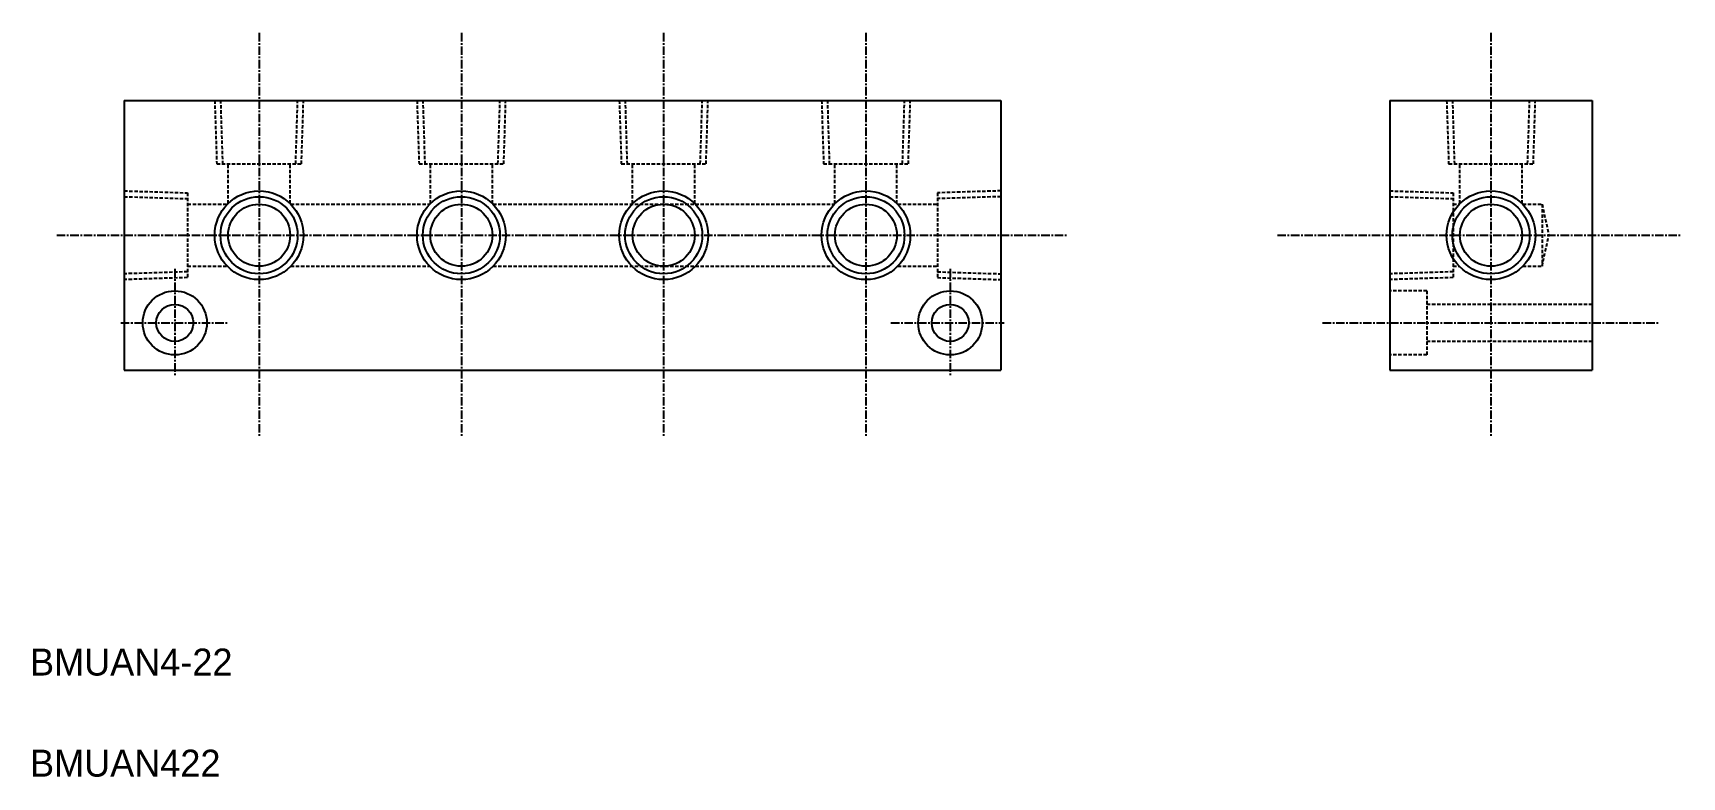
# Model space of a CAD drawing. Extents: x -118 to 127, y 93 to 204.
import ezdxf

# ---------------------------------------------------------------- set-up
doc = ezdxf.new("R2010")
doc.units = 0
doc.linetypes.add('CENTER', pattern=[2, 1.25, -0.25, 0.25, -0.25])
doc.linetypes.add('DASHED', pattern=[0.75, 0.5, -0.25])
doc.layers.get('0').update_dxf_attribs({"linetype": 'CONTINUOUS'})
doc.layers.add('CENTER', color=1, linetype='CENTER')

msp = doc.modelspace()

# ---------------------------------------------------------------- linework, layer by layer
at = {"color": 7, "linetype": 'CONTINUOUS'}
for p, q in [((-104.18, 193.83), (25.82, 193.83)), ((-104.18, 193.83), (-104.18, 153.83)), ((25.82, 193.83), (25.82, 153.83)), ((83.52, 193.83), (113.52, 193.83)), ((83.52, 193.83), (83.52, 153.83)), ((113.52, 193.83), (113.52, 153.83)), ((-104.18, 153.83), (25.82, 153.83)), ((83.52, 153.83), (113.52, 153.83))]:
    msp.add_line(p, q, dxfattribs=at)
at = {"color": 3, "linetype": 'DASHED'}
for p, q in [((-90.76, 193.83), (-90.46, 184.43)), ((-89.9, 193.86), (-89.61, 184.43)), ((-78.75, 184.43), (-78.45, 193.86)), ((-77.89, 184.43), (-77.6, 193.83)), ((-60.76, 193.83), (-60.46, 184.43)), ((-59.9, 193.86), (-59.61, 184.43)), ((-48.75, 184.43), (-48.45, 193.86)), ((-47.89, 184.43), (-47.6, 193.83)), ((-30.76, 193.83), (-30.46, 184.43)), ((-29.9, 193.86), (-29.61, 184.43)), ((-18.75, 184.43), (-18.45, 193.86)), ((-17.89, 184.43), (-17.6, 193.83)), ((-0.76, 193.83), (-0.46, 184.43)), ((0.1, 193.86), (0.39, 184.43)), ((11.25, 184.43), (11.55, 193.86)), ((12.11, 184.43), (12.4, 193.83)), ((91.94, 193.83), (92.24, 184.43)), ((92.8, 193.86), (93.09, 184.43)), ((103.95, 184.43), (104.25, 193.86)), ((104.81, 184.43), (105.1, 193.83)), ((-90.46, 184.43), (-77.89, 184.43)), ((-88.78, 178.53), (-88.78, 184.43)), ((-79.58, 178.53), (-79.58, 184.43)), ((-60.46, 184.43), (-47.89, 184.43)), ((-58.78, 178.53), (-58.78, 184.43)), ((-49.58, 178.53), (-49.58, 184.43)), ((-30.46, 184.43), (-17.89, 184.43)), ((-28.78, 178.53), (-28.78, 184.43)), ((-19.58, 178.53), (-19.58, 184.43)), ((-0.46, 184.43), (12.11, 184.43)), ((1.22, 178.53), (1.22, 184.43)), ((10.42, 178.53), (10.42, 184.43)), ((92.24, 184.43), (104.81, 184.43)), ((93.92, 178.53), (93.92, 184.43)), ((103.12, 178.53), (103.12, 184.43)), ((-104.18, 180.41), (-94.78, 180.12)), ((-104.18, 179.55), (-94.78, 179.26)), ((-94.78, 180.12), (-94.78, 167.55)), ((25.82, 180.41), (16.42, 180.12)), ((16.42, 180.12), (16.42, 167.55)), ((25.82, 179.55), (16.42, 179.26)), ((83.52, 180.41), (92.92, 180.12)), ((83.52, 179.55), (92.92, 179.26)), ((92.92, 180.12), (92.92, 167.55)), ((-94.78, 178.43), (-88.88, 178.43)), ((-79.47, 178.43), (-58.88, 178.43)), ((-49.47, 178.43), (1.12, 178.43)), ((10.53, 178.43), (16.42, 178.43)), ((92.92, 178.43), (93.82, 178.43)), ((103.23, 178.43), (106.1, 178.43)), ((106.1, 178.43), (107.1, 173.83)), ((106.1, 178.43), (106.1, 169.23)), ((106.1, 169.23), (107.1, 173.83)), ((-94.78, 169.23), (-88.88, 169.23)), ((-79.47, 169.23), (-58.88, 169.23)), ((-49.47, 169.23), (1.12, 169.23)), ((10.53, 169.23), (16.42, 169.23)), ((92.92, 169.23), (93.82, 169.23)), ((103.23, 169.23), (106.1, 169.23)), ((-94.78, 168.4), (-104.18, 168.11)), ((-94.78, 167.55), (-104.18, 167.25)), ((16.42, 168.4), (25.82, 168.11)), ((16.42, 167.55), (25.82, 167.25)), ((92.92, 168.4), (83.52, 168.11)), ((92.92, 167.55), (83.52, 167.25)), ((89.02, 165.58), (83.52, 165.58)), ((89.02, 165.58), (89.02, 156.08)), ((113.52, 163.58), (89.02, 163.58)), ((113.52, 158.09), (89.02, 158.09)), ((89.02, 156.08), (83.52, 156.08))]:
    msp.add_line(p, q, dxfattribs=at)
at = {"color": 3, "linetype": 'CONTINUOUS'}
for centre in [(-84.18, 173.83), (-54.18, 173.83), (-24.18, 173.83), (5.82, 173.83), (98.52, 173.83)]:
    msp.add_circle(centre, 6.58, dxfattribs=at)
at = {"color": 7, "linetype": 'CONTINUOUS'}
for centre, radius in [((-84.18, 173.83), 5.72), ((-54.18, 173.83), 5.72), ((-24.18, 173.83), 5.72), ((5.82, 173.83), 5.72), ((98.52, 173.83), 5.72), ((-84.18, 173.83), 4.6), ((-54.18, 173.83), 4.6), ((-24.18, 173.83), 4.6), ((5.82, 173.83), 4.6), ((98.52, 173.83), 4.6), ((-96.68, 160.83), 4.75), ((18.32, 160.83), 4.75), ((-96.68, 160.83), 2.75), ((18.32, 160.83), 2.75)]:
    msp.add_circle(centre, radius, dxfattribs=at)
at = {"layer": 'CENTER', "color": 1, "linetype": 'CENTER'}
for p, q in [((-84.18, 203.83), (-84.18, 143.83)), ((-54.18, 203.83), (-54.18, 143.83)), ((-24.18, 203.83), (-24.18, 143.83)), ((5.82, 203.83), (5.82, 143.83)), ((98.52, 203.83), (98.52, 143.83)), ((-114.18, 173.83), (35.82, 173.83)), ((66.85, 173.83), (126.85, 173.83)), ((-96.68, 168.83), (-96.68, 152.83)), ((18.32, 168.83), (18.32, 152.83)), ((-104.68, 160.83), (-88.68, 160.83)), ((9.53, 160.83), (26.32, 160.83)), ((73.55, 160.83), (123.39, 160.83))]:
    msp.add_line(p, q, dxfattribs=at)

# ---------------------------------------------------------------- texts
at = {"color": 7, "linetype": 'CONTINUOUS'}
for s, p in [('BMUAN4-22', (-118.15, 108.52)), ('BMUAN422', (-118.15, 93.52))]:
    msp.add_text(s, height=4, dxfattribs=at).set_placement(p)

doc.saveas('drawing.dxf')
